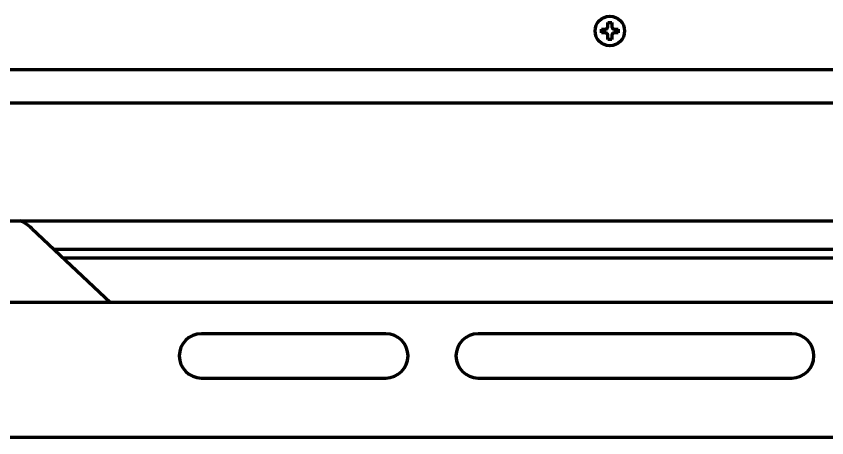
# Model space of a CAD drawing. Header units: inches. Extents: x -3077 to 7201, y 316 to 5463.
# Drawn here: x 2988.2 to 3207.9, y 394.7 to 508.9 of the extents above; entities that cross this region are included whole.
import ezdxf

# ---------------------------------------------------------------- set-up
doc = ezdxf.new("R2010")
doc.units = ezdxf.units.IN

msp = doc.modelspace()

# ---------------------------------------------------------------- linework, layer by layer
at = {"linetype": 'Continuous', "lineweight": 70}
for p, q in [((3146.75, 504.9), (3146.75, 505.4)), ((3151.35, 505.4), (3151.35, 504.9)), ((3146.75, 504.4), (3146.75, 504.9)), ((3151.35, 504.9), (3151.35, 504.4)), ((2876.86, 494.47), (3709.35, 494.47)), ((3650.59, 485.39), (2882.11, 485.39)), ((2895.56, 453.51), (3650.59, 453.51)), ((2992.43, 451.41), (3013.71, 431.4)), ((3533.25, 445.75), (2998.46, 445.75)), ((3530.74, 443.4), (3000.97, 443.4)), ((3638.85, 431.4), (2899.55, 431.4)), ((3088.35, 422.9), (3038.35, 422.9)), ((3198.35, 422.9), (3113.35, 422.9)), ((3038.35, 410.9), (3088.35, 410.9)), ((3113.35, 410.9), (3198.35, 410.9)), ((2875.86, 394.9), (3708.85, 394.9)), ((3178.12, 394.9), (3178.12, 394.73)), ((3200.72, 394.9), (3200.72, 394.73))]:
    msp.add_line(p, q, dxfattribs=at)
msp.add_circle((3149.05, 504.9), 4, dxfattribs=at)
for centre, radius, start, end in [((2984.9, 443.4), 11, 46.757, 66.8069), ((3038.35, 416.9), 6, 90, 270), ((3088.35, 416.9), 6, 270, 90), ((3113.35, 416.9), 6, 90, 270), ((3198.35, 416.9), 6, 270, 90)]:
    msp.add_arc(centre, radius, start, end, dxfattribs=at)
for points in [[(3146.75, 505.4), (3146.96, 505.4), (3147.16, 505.4), (3147.49, 505.4), (3147.6, 505.4), (3147.82, 505.4), (3147.94, 505.4), (3148.05, 505.4)], [(3149.55, 507.2), (3149.55, 507), (3149.55, 506.79), (3149.55, 506.46), (3149.55, 506.35), (3149.55, 506.13), (3149.55, 506.02), (3149.55, 505.9)], [(3148.55, 502.6), (3148.55, 502.8), (3148.55, 503.01), (3148.55, 503.34), (3148.55, 503.45), (3148.55, 503.67), (3148.55, 503.79), (3148.55, 503.9)], [(3151.35, 504.4), (3151.15, 504.4), (3150.94, 504.4), (3150.61, 504.4), (3150.5, 504.4), (3150.28, 504.4), (3150.17, 504.4), (3150.05, 504.4)]]:
    msp.add_open_spline(points, degree=3, knots=[0, 0, 0, 0, 0.5, 0.5, 0.75, 0.75, 1, 1, 1, 1], dxfattribs=at)
for points in [[(3148.05, 505.4), (3148.08, 505.42), (3148.12, 505.47), (3148.19, 505.54), (3148.27, 505.61), (3148.34, 505.69), (3148.41, 505.76), (3148.48, 505.83), (3148.53, 505.88), (3148.55, 505.9)], [(3148.55, 505.9), (3148.55, 505.96), (3148.55, 506.06), (3148.55, 506.22), (3148.55, 506.38), (3148.55, 506.54), (3148.55, 506.69), (3148.55, 506.85), (3148.55, 507.01), (3148.55, 507.14), (3148.55, 507.2)], [(3148.55, 507.2), (3148.72, 507.2), (3149.05, 507.2), (3149.39, 507.2), (3149.55, 507.2)], [(3149.55, 505.9), (3149.58, 505.87), (3149.63, 505.82), (3149.7, 505.75), (3149.77, 505.68), (3149.85, 505.61), (3149.91, 505.54), (3149.98, 505.47), (3150.03, 505.42), (3150.05, 505.4)], [(3150.05, 505.4), (3150.11, 505.4), (3150.21, 505.4), (3150.38, 505.4), (3150.54, 505.4), (3150.69, 505.4), (3150.84, 505.4), (3151, 505.4), (3151.16, 505.4), (3151.29, 505.4), (3151.35, 505.4)], [(3148.05, 504.4), (3148, 504.4), (3147.89, 504.4), (3147.73, 504.4), (3147.57, 504.4), (3147.41, 504.4), (3147.26, 504.4), (3147.11, 504.4), (3146.94, 504.4), (3146.82, 504.4), (3146.75, 504.4)], [(3148.55, 503.9), (3148.53, 503.93), (3148.47, 503.98), (3148.4, 504.05), (3148.33, 504.12), (3148.26, 504.19), (3148.19, 504.26), (3148.12, 504.33), (3148.08, 504.38), (3148.05, 504.4)], [(3150.05, 504.4), (3150.03, 504.38), (3149.98, 504.33), (3149.91, 504.26), (3149.84, 504.19), (3149.77, 504.12), (3149.7, 504.04), (3149.62, 503.97), (3149.58, 503.92), (3149.55, 503.9)], [(3149.55, 503.9), (3149.55, 503.85), (3149.55, 503.74), (3149.55, 503.58), (3149.55, 503.42), (3149.55, 503.26), (3149.55, 503.11), (3149.55, 502.95), (3149.55, 502.79), (3149.55, 502.66), (3149.55, 502.6)], [(3149.55, 502.6), (3149.39, 502.6), (3149.05, 502.6), (3148.72, 502.6), (3148.55, 502.6)]]:
    msp.add_open_spline(points, degree=3, dxfattribs=at)

doc.saveas('drawing.dxf')
